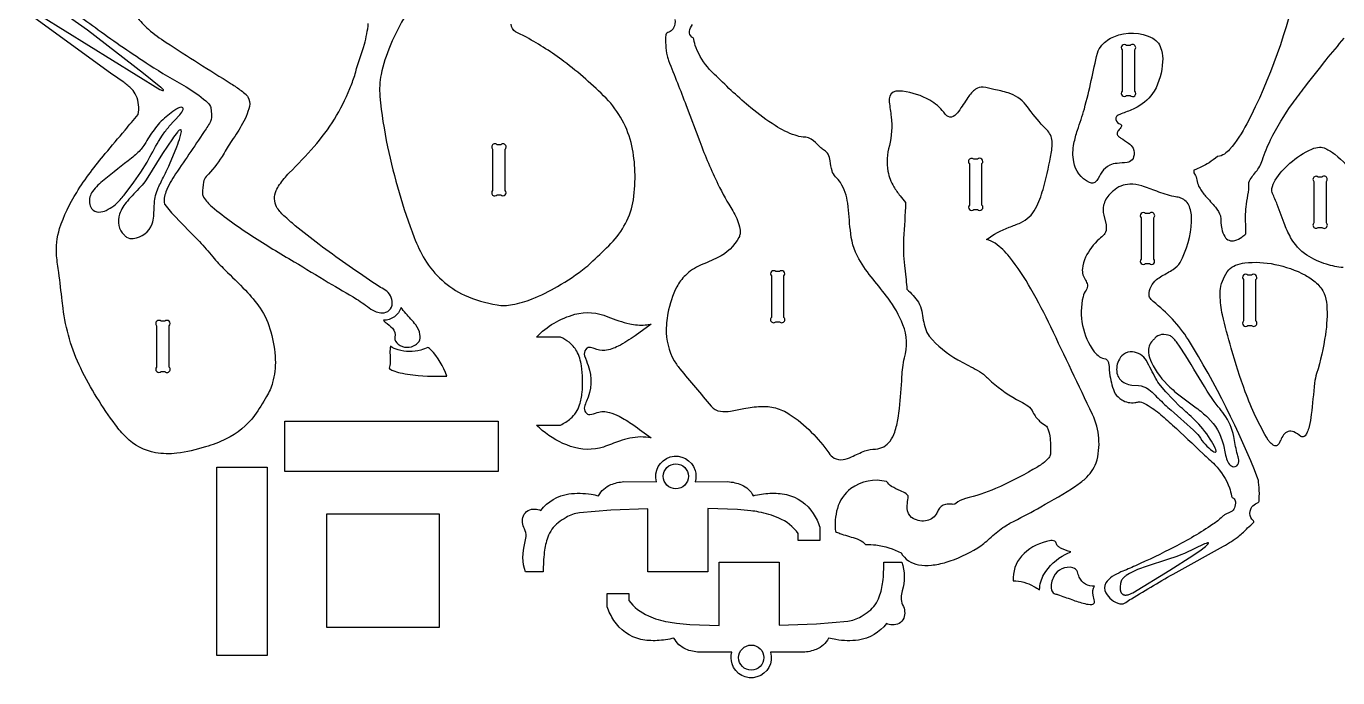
# Model space of a CAD drawing. Extents: x -766 to 1700, y -2202 to 332.
# Drawn here: x -654 to 599, y -2202 to -1580 of the extents above; entities that cross this region are included whole.
import ezdxf

# ---------------------------------------------------------------- set-up
doc = ezdxf.new("R2010")
doc.units = 0
doc.header["$MEASUREMENT"] = 0
doc.layers.get('0').update_dxf_attribs({"linetype": 'CONTINUOUS'})

msp = doc.modelspace()

# ---------------------------------------------------------------- linework, layer by layer
for points in [[(560.7, -1536.3, -0.06998), (512.1, -1673.3, -0.054587), (495.7, -1697.7, -0.060533), (490.9, -1702.1, -0.121482), (484.1, -1704.5, -0.017862), (476, -1710.4, -0.052111), (461.4, -1717.5, 0.084045), (461.6, -1720), (463.1, -1722.6, -0.07001), (464.7, -1728.4, 0.083688), (466.8, -1734, 0.054453), (472.8, -1742.4, -0.011189), (482.1, -1753, -0.080114), (487.1, -1761.3, 0.047416), (488.2, -1773.5, 0.07289), (491, -1781, 0.34604), (500.7, -1784.7, 0.088409), (507.4, -1781.4, 0.023316), (511.3, -1778.4, -0.012067), (511, -1759.7, -0.027321), (511.7, -1750, 0.002834), (513.7, -1738.4, 0.056011), (514, -1729.2, -0.071074), (520.9, -1719.2, 0.082801), (527, -1707.8, -0.039303), (534.8, -1688.6, -0.041317), (556, -1653.6, -0.01279), (567.6, -1638.1, -0.002575), (587.8, -1612.2, -0.004557), (605.2, -1591.5, 0.037227)], [(-629, -1553.3, -0.012383), (-585.4, -1583.3, 0.01223), (-536.5, -1616.9, 0.014301), (-501.4, -1637.9, -0.042411), (-482.4, -1651.4, -0.088325), (-478.2, -1656.6, -0.076044), (-477.7, -1658.5, -0.015369), (-477, -1665.1, -0.136441), (-479.1, -1672.9, -0.018535), (-482.3, -1678, -0.004199), (-511.5, -1721.1, 0.056207), (-520.6, -1738.3, 0.042412), (-522.3, -1744.2, 0.058848), (-522.1, -1749.7, 0.101927), (-521.8, -1750.4, 0.020438), (-511, -1762.8, 0.001728), (-488.7, -1785.7, -0.020685), (-475.9, -1800.3, 0.02085), (-464.4, -1812.7, -0.00626), (-444.6, -1832.3, -0.039956), (-430.7, -1849.2, -0.082891), (-420.4, -1872.1, -0.058029), (-416.1, -1898.5, -0.073607), (-418.7, -1920.5, -0.06477), (-424.5, -1933.7, -0.025886), (-435.9, -1951.8, -0.122847), (-463.2, -1974.3, -0.042927), (-482.9, -1981.9, -0.04576), (-510.2, -1988, -0.066833), (-530.5, -1987.5, -0.15539), (-558.7, -1972.5, -0.040173), (-568.8, -1960.9, -0.047028), (-602, -1906.8, -0.081292), (-618.9, -1849.3), (-619.8, -1842.5, 0.005529), (-623, -1815.4, -0.015685), (-625.1, -1799.3, -0.097684), (-622.2, -1773.4, -0.061349), (-605.9, -1738.7, -0.026208), (-592.8, -1719.6, -0.013982), (-578.6, -1701.7, -0.00225), (-559.7, -1679.3, 0.007118), (-547.3, -1664.3, 0.158315), (-549, -1646.4, 0.086471), (-553.3, -1640.1, 0.049518), (-561, -1633.6, -0.002364), (-572.2, -1625.9), (-654.1, -1566.3, -0.234918)], [(-287.5, -1563.4, 0.052119), (-306.3, -1598.7, 0.048738), (-315.1, -1626.1, 0.069553), (-316.2, -1647, 0.030199), (-308.8, -1695.1, 0.039197), (-283.5, -1781.8, 0.040842), (-273.3, -1802.8, 0.148619), (-235.2, -1837, 0.064931), (-204.3, -1846.3, 0.081587), (-189.6, -1846, 0.051308), (-170.8, -1840.5, 0.041327), (-146.4, -1828.6, 0.039479), (-119.4, -1810.3, 0.020029), (-112.6, -1804.1, 0.008735), (-95.4, -1787.6, 0.066326), (-81.5, -1768.6, 0.084353), (-74, -1745.7, 0.046386), (-72.5, -1718.8, 0.044458), (-75.4, -1694.3, 0.138648), (-100.1, -1648.8, 0.036036), (-140.3, -1613.7, 0.03862), (-176.2, -1590.6, -0.013076), (-186.5, -1585.3, -0.256246), (-190.8, -1578, -0.097939)], [(-548.7, -1570.7, 0.053471), (-537.3, -1582.9, 0.031193), (-520.5, -1595.4, 0.005735), (-458.2, -1634.9, -0.016271), (-448.8, -1641.5, -0.02397), (-444.1, -1645.3, -0.055798), (-442.4, -1647.4, -0.188357), (-440.8, -1656.6, -0.075838), (-448.6, -1675.2, -0.013639), (-458.9, -1691.2, 0.016874), (-467, -1704.5, -0.05711), (-482.2, -1723.5, 0.143129), (-484.6, -1728.9, 0.024664), (-485.8, -1739.7, 0.147362), (-484.7, -1743.3, 0.073921), (-476.6, -1752.5, 0.029468), (-438.4, -1780.3, 0.010233), (-398.1, -1805, -0.002494), (-365.5, -1824.8, -0.00755), (-338.5, -1840.7, -0.015708), (-324.7, -1850.2, 0.136557), (-314, -1853.9, 0.202531), (-307.3, -1851.4, 0.202531), (-304.4, -1844.7, 0.257056), (-311, -1832.1, -0.018466), (-322.8, -1824.8, -0.011831), (-374.3, -1788.6, -0.012523), (-397.1, -1770.6, -0.011359), (-407.9, -1761, -0.059781), (-415, -1752.7, -0.219913), (-415.2, -1737.1, -0.052083), (-412, -1731.3, -0.045968), (-402.8, -1720.2, 0.014814), (-379, -1695, 0.082566), (-344.9, -1639.6, 0.009935), (-340.2, -1627.1, 0.020498), (-338.4, -1620.3, 0.001991), (-331, -1597.3, 0.048804), (-327.3, -1577.3, 0.041593)], [(-34.3, -1573.5, -0.140348), (-35.6, -1581.6, -0.115718), (-38, -1584.4, -0.016804), (-42, -1586.6, 0.169919), (-43.1, -1588.1, 0.066528), (-41.8, -1608.3, 0.032101), (-40.5, -1612.7, -0.004185), (-23.6, -1655.6), (-10.5, -1690.2, 0.022577), (6.8, -1730.9, 0.024484), (21, -1756.4, -0.074094), (27.4, -1771.5, -0.078605), (27.9, -1778.3, -0.085388), (26.9, -1781.7, -0.157876), (6.8, -1801, -0.015027), (-9.9, -1808.3, 0.088726), (-24.3, -1818, 0.077435), (-32.5, -1829, 0.071898), (-41, -1854.1, 0.056234), (-42.6, -1872.9, 0.136048), (-32.9, -1903, 0.025751), (-29.7, -1907.2, -0.003037), (0.3, -1942.9, 0.185472), (9.2, -1947.9, 0.073927), (18.9, -1947.7, 0.013651), (31.6, -1945.2, -0.038402), (47.5, -1943.2, -0.065435), (61.8, -1944.6, -0.074086), (75, -1950.5, -0.057981), (96, -1967.8, -0.041948), (112.8, -1987.7, 0.096682), (117.7, -1992.5, 0.175819), (126.4, -1994, 0.069264), (134.5, -1991.4, -0.013037), (147.3, -1985.7, -0.098865), (157.4, -1983.9, 0.227542), (171.2, -1976.3, 0.073116), (175.7, -1967.7, 0.049065), (179, -1954.4, 0.014524), (180.2, -1945.2, 0.010672), (182.6, -1915.1, -0.035374), (185, -1896.9, 0.162658), (183.6, -1865.3, 0.071378), (169.3, -1839.8, 0.01417), (155, -1821.8, -0.039248), (141.4, -1802.3, -0.109259), (133.3, -1774.7, -0.001575), (130.8, -1749.2, 0.109601), (123.9, -1729.4, 0.058406), (119.1, -1723.8, -0.106958), (115.8, -1718.2, -0.051112), (114, -1708.6, 0.085943), (112.1, -1702.3, 0.137702), (108.6, -1698.8, -0.033512), (105.2, -1696.2, 0.015383), (98.1, -1689.5, 0.194987), (88.1, -1685.9, -0.062122), (80.5, -1684.2, -0.062368), (61.5, -1675, -0.032152), (38.2, -1658, -0.022879), (5.3, -1627.6, -0.008273), (-1.2, -1621.2, -0.088822), (-14.1, -1600.5, -0.053829), (-16.3, -1592.4, 0.220538), (-18.1, -1590.3, -0.271521), (-20.3, -1585.1, -0.178558), (-17.4, -1578.5, -0.118018)], [(604.2, -1810.6, -0.057275), (588.3, -1807.3, -0.071349), (569.5, -1798.8, -0.124192), (554, -1781.7, -0.041646), (547.8, -1768.1), (541.2, -1750.3, 0.018014), (536.6, -1739.9, -0.131984), (536.1, -1735.1, -0.094232), (539.3, -1727, -0.073047), (553.3, -1710.9, -0.082455), (574.4, -1697.3, -0.081448), (581.6, -1695.6, -0.11459), (587.3, -1696.8, -0.066452), (596.2, -1702.3, -0.086175), (615.8, -1724.1, -0.060101)]]:
    msp.add_lwpolyline(points, format="xyb")
for points in [[(-542, -1625.2), (-595.7, -1583.8), (-612.8, -1571.7), (-628.1, -1561.6, 0.027276), (-639.3, -1555.3, 0.025132), (-644.5, -1553.3, 0.246844), (-651.2, -1554.6, 0.338963), (-651.9, -1558.4, 0.098868), (-648.4, -1563.2, 0.047204), (-639.6, -1570.4), (-526.4, -1640.6, 0.053158), (-523.2, -1641.5, 0.332463), (-522.9, -1641.2, 0.203211), (-523.4, -1640.5, 0.037616), (-525.4, -1638.5)], [(389.4, -1679.7, 0.201448), (388.2, -1682.7, 0.182615), (389.6, -1685.2, 0.048163), (391.6, -1686.8, -0.017302), (399.1, -1691.8, -0.106652), (403.4, -1696.6, -0.208465), (403.9, -1704.8, -0.238412), (400.1, -1709.4, -0.071048), (397.7, -1710.1, -0.020422), (388.2, -1711, 0.086864), (381.1, -1712.8, 0.119227), (373.7, -1719.3, 0.008309), (368.8, -1727.4, -0.119266), (366.1, -1729.7, -0.195748), (361.7, -1729.2, -0.245914), (346.7, -1709.4, -0.096477), (347, -1692, -0.041475), (350.4, -1679.3, 0.007767), (356.9, -1658.8, 0.014412), (363.5, -1631.7, -0.001853), (369.4, -1605.7, -0.11905), (373.6, -1598.2, -0.116234), (385.2, -1590, -0.226367), (422.2, -1591.4, -0.206383), (430.6, -1603, -0.082071), (431.7, -1613.9, -0.112914), (423.7, -1642, -0.121606), (407.4, -1657.2, -0.029837), (402, -1659.9, -0.006524), (390.7, -1664.2, 0.099306), (387.7, -1666.2, 0.238744), (387.1, -1669, 0.267261), (391.4, -1673.6, -0.402861), (392.3, -1675.5, -0.090508)], [(393.1, -1602.6), (393.1, -1642.1, 1), (397.3, -1646.3), (400.8, -1646.3, 1), (405.1, -1642.1), (405.1, -1602.6, 1), (400.8, -1598.3), (397.3, -1598.3, 1)], [(186.1, -1748.5, -0.005192), (184.2, -1782.9, 0.040364), (184.9, -1808.5), (186.5, -1822.2, -0.013822), (187.3, -1831.3, -0.066446), (198.3, -1843.7, -0.095429), (201.5, -1852.3, 0.03458), (205, -1868.9, 0.087039), (208.7, -1876.2, 0.089503), (236, -1898.6, 0.007519), (252.6, -1907.5, -0.04621), (260.4, -1912.5, -0.011476), (268.1, -1919.6, 0.061893), (295.8, -1938.5, -0.031087), (303, -1942.8, -0.123813), (307.8, -1948.8, 0.080509), (314.2, -1957.4, 0.042425), (319.9, -1961.4, -0.14463), (321.5, -1963.1, -0.077169), (324.1, -1974, -0.053784), (324.4, -1988.8, -0.122168), (323, -1992.2, -0.062647), (317.1, -1997.7, -0.037068), (307.8, -2003.6, -0.024393), (272.1, -2021.7, -0.042734), (243.2, -2031.3, 0.116168), (234.1, -2036.1, -0.161787), (230.6, -2036.7, 0.064963), (224.1, -2036.9, 0.243564), (217.2, -2042.3, -0.042897), (215.3, -2046.3, -0.213048), (205.1, -2052.5, -0.205086), (191.7, -2049.2, -0.206603), (187.6, -2040.7, -0.035713), (187.6, -2037.9, -0.018705), (188.5, -2030.5, 0.104334), (188.4, -2028.6, 0.105457), (186.7, -2026.8, 0.067315), (181.1, -2023.8, -0.040494), (172.7, -2019.6, -0.100922), (168, -2015, 0.220634), (133.9, -2021.7, 0.165031), (120.9, -2040.7, 0.090437), (119, -2062.8, 0.037949), (123.3, -2064.5, 0.016013), (137.9, -2069.1, -0.085591), (145.2, -2072.7, -0.05419), (147.7, -2075.2, -0.0549), (157.8, -2075.6, -0.086619), (181.8, -2083.1, 0.220654), (198.4, -2094.5, 0.078704), (210.7, -2094.9, 0.050029), (224.9, -2092, 0.064092), (255, -2078.3, 0.047455), (266.3, -2069.4, -0.030573), (279.1, -2059, -0.031097), (289.9, -2052.7, 0.018267), (315.3, -2039.1, 0.017584), (348.6, -2019.2, 0.027586), (357.7, -2012.3, 0.12305), (368.2, -1997.1, 0.186256), (364.6, -1950.8, -0.000508), (324.9, -1867.3, 0.018696), (305.9, -1831, 0.035354), (285.3, -1800.3, 0.065465), (271.8, -1787.4, 0.096463), (263.4, -1783.9, -0.06976), (285.1, -1772, 0.011851), (295.9, -1767.8, 0.168725), (310.3, -1754.1, 0.051135), (317.4, -1735.9, 0.01948), (324.7, -1705.1, 0.039038), (326.2, -1691.4, 0.178475), (321.9, -1680, -0.034457), (306.1, -1661.8, 0.021962), (301, -1655, 0.137774), (284.1, -1643.7, 0.031602), (270.3, -1640.3, 0.00712), (260.3, -1638.2, 0.189697), (253, -1640.1, 0.082559), (245.6, -1648.1, -0.009705), (236.7, -1661.4, -0.099427), (231.6, -1666.2, -0.318624), (225.5, -1665.5, -0.072566), (222.5, -1662.2, 0.106226), (209.2, -1650.7, 0.093936), (183.3, -1642.1, 0.05247), (176.7, -1642.1, 0.333826), (170.5, -1649.4, 0.048223), (170.5, -1652.5, 0.00308), (172.4, -1666.5, -0.093037), (170.6, -1694, 0.111204), (169.2, -1718.6, 0.09018), (174.9, -1733.4, 0.033486), (180.8, -1742, 0.01282)], [(-560.6, -1741.3), (-551.3, -1729), (-544.6, -1719.5), (-538.7, -1709.9, -0.006566), (-527.7, -1690), (-524, -1684.2, -0.029747), (-517.4, -1675.6), (-507.2, -1664.6, 0.113674), (-504.3, -1659.5, 0.508441), (-506, -1657.4, 0.113243), (-510.6, -1659.2, 0.027645), (-513.9, -1661.4), (-520.5, -1666.5, 0.065161), (-532, -1678.9, 0.025705), (-541, -1692.9, -0.059302), (-548.4, -1701.6, -0.018791), (-553.5, -1706.2, 0.00429), (-579.8, -1726.7, 0.063168), (-590.8, -1737.9, 0.183138), (-593.7, -1748.8, 0.107723), (-591.7, -1754.1, 0.25072), (-584.6, -1757.5, 0.103439), (-577.7, -1755.9, 0.102437), (-564.3, -1745.7, 0.02386)], [(-558.3, -1781.4, 0.18774), (-551.9, -1782.8, 0.276516), (-533.7, -1768.8, 0.069667), (-532.3, -1761.5, 0.007557), (-531.7, -1749.1, -0.081884), (-528, -1734.5, -0.018454), (-522.3, -1722.9, 0.011487), (-517.3, -1712.2), (-510.2, -1695.1, 0.015783), (-507, -1685.7, 0.029377), (-505.9, -1680.6, 0.096755), (-506.1, -1679.1, 0.240402), (-506.6, -1678.8, 0.240402), (-507.1, -1678.9, 0.09196), (-509.7, -1681.3, 0.027685), (-514.5, -1687.5), (-523.9, -1701.7), (-539.4, -1726.8, -0.047236), (-544.9, -1733.5, 0.018186), (-557.5, -1747.1, 0.091777), (-564.9, -1759.5, 0.129461), (-565.7, -1770.5, 0.1538), (-560.6, -1779.4, 0.029444)], [(-208.5, -1697.5), (-208.5, -1737, 1), (-204.2, -1741.2), (-200.7, -1741.2, 1), (-196.5, -1737), (-196.5, -1697.5, 1), (-200.7, -1693.2), (-204.2, -1693.2, 1)], [(247.1, -1711.3), (247.1, -1750.8, 1), (251.3, -1755.1), (254.8, -1755.1, 1), (259.1, -1750.8), (259.1, -1711.3, 1), (254.8, -1707.1), (251.3, -1707.1, 1)], [(576.2, -1728.4), (576.2, -1767.9, 1), (580.4, -1772.2), (583.9, -1772.2, 1), (588.2, -1767.9), (588.2, -1728.4, 1), (583.9, -1724.2), (580.4, -1724.2, 1)], [(381.3, -1740.3, 0.137365), (375.3, -1751.1, 0.098613), (375.4, -1760.4), (377.6, -1769.8, -0.144331), (377.1, -1776.9, -0.06957), (375.8, -1779, -0.048331), (371.1, -1783.3, 0.093174), (358.1, -1800.6, 0.080864), (355, -1811.6, 0.172237), (358.1, -1822.6, -0.069705), (359.8, -1827, -0.221879), (358.5, -1832.1, 0.090477), (355.7, -1838.4, 0.222831), (366.4, -1891, 0.07692), (371.4, -1895.7, 0.069311), (377.1, -1897.9, -0.227253), (379.4, -1900, -0.076008), (380.2, -1902.8, 0.009059), (381.4, -1914, 0.057789), (386.2, -1931.1, 0.05479), (392.7, -1936.9, 0.180635), (405.1, -1939.5, 0.026573), (408.7, -1938.9, -0.137646), (414.3, -1940.3, -0.04216), (428.4, -1949.8, -0.018517), (441.2, -1961, -0.004389), (470.3, -1988.5, -0.016031), (481.5, -1998.9, -0.100155), (495.6, -2021.1, -0.032915), (497.4, -2028.8, 0.185182), (499.3, -2031, -0.251556), (501.2, -2034.3, -0.079899), (500.4, -2040.1, -0.185993), (496.9, -2044), (490.9, -2046.9, 0.059131), (488.5, -2048.7, -0.047038), (479.8, -2055.8, -0.033165), (442.7, -2077.6, -0.01283), (405.7, -2095.5, -0.009603), (391.9, -2101.4, 0.028891), (383.6, -2105.7, 0.104239), (377.5, -2111.9, 0.270856), (377.4, -2121.2, 0.213908), (390.9, -2131.8, 0.198089), (396.5, -2130.5, -0.023847), (401.8, -2127, -0.010081), (444.5, -2101.8), (490, -2076.7, 0.039102), (504.5, -2067.1, 0.027317), (512.9, -2059.3, 0.01784), (518.8, -2053.9, 0.285859), (518.9, -2053.1, 0.061407), (517, -2051, -0.224279), (515.4, -2043.4, -0.105896), (516.8, -2039.3, -0.133514), (521.7, -2035.8, 0.223868), (523.9, -2033.6, 0.11803), (524, -2032.2, 0.025275), (523.9, -2020.7), (523.2, -2015.7, 0.08295), (522.8, -2012.3, 0.045035), (456.3, -1879.5, 0.084456), (422.7, -1843.1, -0.114798), (419.3, -1838.8, -0.070697), (418.8, -1836.7, -0.234841), (425.9, -1822.1, -0.04252), (431, -1818.6, 0.007956), (441.8, -1812.3, 0.107084), (448.4, -1805.7, 0.109059), (459.4, -1766.6, 0.08219), (457.8, -1753.7, 0.198336), (450.6, -1744.8, 0.056768), (447.8, -1743.7, 0.014579), (442.5, -1742.8, -0.041079), (426, -1737.7, 0.020445), (411.7, -1732.5, 0.075262), (400.2, -1730.9, 0.172525), (384.6, -1737.2, 0.030369)], [(411.2, -1763.1), (411.2, -1802.6, 1), (415.4, -1806.8), (419, -1806.8, 1), (423.2, -1802.6), (423.2, -1763.1, 1), (419, -1758.8), (415.4, -1758.8, 1)], [(57.9, -1818.6), (57.9, -1858.2, 1), (62.1, -1862.4), (65.7, -1862.4, 1), (69.9, -1858.2), (69.9, -1818.6, 1), (65.7, -1814.4), (62.1, -1814.4, 1)], [(542.9, -1978.6, -0.198409), (540.4, -1980.8, -0.209662), (537.3, -1980.1, -0.048985), (533.6, -1976.8, -0.044552), (532.6, -1975.5, -0.046471), (510.7, -1929.3, -0.02168), (497.2, -1887.6, -0.01391), (488.9, -1855.7, -0.049436), (486.6, -1836.9, -0.02277), (486.9, -1830.8, -0.128545), (494.9, -1812.8, -0.128375), (501.4, -1808.3, -0.063428), (510.2, -1806.1, -0.079199), (538.8, -1807.5, -0.076106), (568.1, -1817.9, -0.04988), (578.7, -1825.4, -0.094371), (586.1, -1835.4, -0.085385), (588.5, -1846.3, -0.054876), (587.2, -1874.7, -0.041249), (578.8, -1911.7, 0.045548), (576.9, -1920.9, -0.003353), (573.7, -1951, -0.032609), (571.6, -1962.5, -0.024601), (569.9, -1967.9, -0.075077), (567.8, -1971.3, -0.349079), (563.8, -1971.8, 0.054701), (557, -1967.6, 0.374033), (547.2, -1970.5, 0.047324), (544.5, -1975.4, -0.021693)], [(508.9, -1822.1), (508.9, -1861.6, 1), (513.1, -1865.9), (516.6, -1865.9, 1), (520.9, -1861.6), (520.9, -1822.1, 1), (516.6, -1817.9), (513.1, -1817.9, 1)], [(-312.9, -1860.8, 0.092345), (-311, -1862.8, -0.045442), (-304.1, -1868.6, -0.239577), (-302, -1877.2, 0.265933), (-298.6, -1883.9, 0.310974), (-282.1, -1884.4, 0.092102), (-278.8, -1881.1, 0.193938), (-277.9, -1874.5, 0.125558), (-281.9, -1865.3, 0.018138), (-291.5, -1854.4, -0.03528), (-296, -1848.6, -0.344198)], [(-166.7, -1877, -0.13128), (-130, -1855.2, -0.164735), (-98.3, -1857.5, 0.042539), (-77.5, -1864.3, 0.067576), (-62.7, -1865.4, 0.031286), (-57.1, -1864.6), (-72.3, -1875.7, -0.034526), (-88.5, -1885.7, -0.087948), (-101.2, -1889.7, -0.130549), (-111.4, -1887.8, 0.068799), (-116.1, -1886.9, 0.250149), (-119.5, -1888.8, 0.265347), (-120.6, -1894.8, 0.009207), (-117.1, -1904.2, -0.197972), (-118.9, -1938.3, 0.017339), (-120.7, -1943.5, 0.239261), (-119.7, -1948.8, 0.308513), (-115.5, -1951, 0.063931), (-108.6, -1949, -0.150835), (-96.8, -1949, -0.052495), (-87.7, -1952.6, -0.027707), (-74.6, -1960.6, -0.006095), (-57.1, -1973.3, 0.106948), (-77.4, -1973.7, 0.029634), (-87.3, -1976.4, 0.009975), (-102.5, -1982, -0.161924), (-134, -1981.4, -0.095585), (-161, -1966.1, -0.02086), (-166.5, -1961, -0.001534), (-143.5, -1961, 0.055758), (-134, -1954.8, 0.140714), (-125.4, -1941.7, 0.056474), (-123, -1929.8, 0.056712), (-123.6, -1904.5, 0.085731), (-128.1, -1890.4, 0.1003), (-135.5, -1881.9, 0.04357), (-143.5, -1877)], [(-529.5, -1866.1), (-529.5, -1905.7, 1), (-525.2, -1909.9), (-521.7, -1909.9, 1), (-517.5, -1905.7), (-517.5, -1866.1, 1), (-521.7, -1861.9), (-525.2, -1861.9, 1)], [(422.2, -1880.3, 0.235958), (418.2, -1891.8, 0.083541), (421.1, -1901.2, 0.093093), (438.6, -1924.8, 0.018265), (444.7, -1930.1), (451, -1935), (463.8, -1944.5, -0.026097), (474.8, -1953.8, -0.142852), (489.7, -1979.8, 0.015115), (492.7, -1993.3, 0.119757), (495.7, -1998.8, 0.159155), (499.4, -2000.8, 0.388891), (504.1, -1997.3, 0.134739), (504, -1991.4, 0.014104), (502.7, -1987.2, -0.019506), (499.6, -1971.8, 0.100918), (490.5, -1950.8, 0.016972), (484.7, -1943.6, -0.01824), (480.8, -1938.4), (474.3, -1928.5, 0.001829), (453.9, -1894.9), (447.8, -1885.6, 0.045371), (441.5, -1877.7, 0.051541), (439.1, -1875.9, 0.132333), (430.7, -1874.6, 0.169739), (424.3, -1878.1, 0.01339)], [(-306.1, -1885.7, 0.045112), (-306.6, -1892, -0.014033), (-306.3, -1901.2, -0.102639), (-307.4, -1906.8, 0.095299), (-303.7, -1909, 0.034301), (-296.8, -1911.1, 0.017894), (-287.4, -1912.7), (-279.5, -1913.6), (-270.8, -1914.2), (-261.7, -1914.4), (-252.3, -1914.2, 0.108204), (-267.6, -1889.1, 0.029236), (-270.3, -1886.8, -0.07415), (-277.1, -1889.4, -0.13248), (-298.8, -1889.3, -0.079542)], [(394.2, -1893.5, 0.139128), (389.5, -1899.7, 0.182858), (388.5, -1913, 0.214725), (396, -1921, 0.085602), (402.4, -1922.8), (408.6, -1923.2, -0.145048), (418.5, -1927, -0.045237), (424.5, -1932.4, 0.017214), (436.7, -1944.1, -0.005358), (461.1, -1965.9, -0.038898), (466.5, -1971.6, 0.097392), (479.5, -1985.9, 0.094362), (481.9, -1987, 0.548858), (482.8, -1985.8, 0.074103), (481.9, -1983.1, 0.047071), (477.2, -1974.4, 0.053381), (462.1, -1955.9, 0.005933), (448.9, -1943.8), (441.3, -1936.3), (434.9, -1929.4), (429.6, -1923.3, -0.046173), (425.1, -1916.4, 0.008622), (416.2, -1899.5, 0.241275), (402.8, -1891, 0.169129)], [(-60.2, -2040.9), (-95.6, -2042.4), (-125.5, -2044.9, 0.102483), (-138.3, -2049.3, 0.030798), (-145.9, -2054.3, 0.139465), (-155.8, -2068.2, 0.060495), (-159.1, -2082.4, 0.031206), (-160.1, -2101.3), (-177.1, -2101.3, -0.156951), (-177.6, -2073.8, 0.035578), (-176.5, -2067.5, 0.137117), (-178, -2060.3, -0.223674), (-179, -2047.8, -0.331303), (-168, -2041.3, -0.077138), (-162.5, -2042.6, -0.196319), (-135.7, -2026.8, -0.079419), (-114.3, -2027.2, -0.019512), (-107.2, -2028.6, -0.181611), (-95.5, -2017.9, -0.078015), (-83, -2015.1), (-51.8, -2015.2, -0.41005), (-38.8, -1991.5, -0.41005), (-15, -2004.3, -0.144543), (-14.9, -2015.2), (16.2, -2015.1, -0.081979), (29.3, -2018.1, -0.173708), (40.5, -2028.6, -0.044695), (56.5, -2026.2, -0.060734), (72.2, -2027.4, -0.194036), (97.9, -2045.5, -0.061207), (104.3, -2058.6), (104.3, -2071.3), (83.6, -2071.3), (83.6, -2064.6, 0.131695), (64.9, -2049.9, 0.059214), (45.9, -2044.1, 0.014861), (38.2, -2042.9), (25.5, -2041.6), (-2.8, -2040.6), (-2.8, -2101.3), (-60.2, -2101.3)], [(-45.4, -2010, -0.414214), (-33.4, -1998, -0.414214), (-21.4, -2010, -0.414214), (-33.4, -2022, -0.414214)], [(343.9, -2082.2, -0.043883), (334.2, -2078.5, -0.052811), (331.5, -2076.6, -0.1331), (330.1, -2073.9, 0.345349), (326.3, -2071.4, 0.068922), (320.8, -2072.2, 0.14651), (296.9, -2086.3, 0.199328), (288.9, -2109.8, -0.126383), (308.6, -2115.1, -0.026389), (314.2, -2118.5, -0.13535), (318.3, -2103.8, -0.137086), (338.7, -2084.6, -0.025124)], [(65.4, -2152.3), (100.9, -2150.8), (130.8, -2148.3, 0.102483), (143.5, -2143.9, 0.030798), (151.1, -2138.9, 0.139462), (161, -2125, 0.060495), (164.4, -2110.8, 0.031206), (165.3, -2091.9), (182.4, -2091.9, -0.156951), (182.9, -2119.4, 0.035578), (181.8, -2125.7, 0.137117), (183.3, -2132.9, -0.223674), (184.3, -2145.4, -0.331303), (173.3, -2151.9, -0.077105), (167.8, -2150.6, -0.196315), (141, -2166.4, -0.079419), (119.6, -2166, -0.019512), (112.5, -2164.6, -0.181611), (100.8, -2175.3, -0.078015), (88.2, -2178.1), (57.1, -2178.1, -0.410051), (44.1, -2201.7, -0.410051), (20.3, -2189, -0.144527), (20.1, -2178.1), (-11, -2178.1, -0.081973), (-24, -2175.1, -0.173707), (-35.2, -2164.6, -0.044693), (-51.3, -2167, -0.060736), (-66.9, -2165.8, -0.194036), (-92.6, -2147.7, -0.061197), (-99, -2134.6), (-99, -2121.9), (-78.3, -2121.9), (-78.3, -2128.6, 0.13169), (-59.7, -2143.3, 0.059214), (-40.7, -2149.1, 0.014861), (-32.9, -2150.3), (-20.2, -2151.7), (8.1, -2152.6), (8.1, -2091.9), (65.4, -2091.9)], [(366.6, -2114.9, -0.330046), (352.1, -2106.3, -0.048862), (350.3, -2101.1, 0.232262), (346, -2097.4, 0.352978), (327.7, -2105.7, 0.1721), (325.5, -2118.4, 0.201612), (327.9, -2122.1, 0.11365), (329.5, -2122.5, -0.02897), (331.4, -2123, -0.010854), (344.9, -2127.8, 0.022063), (357.2, -2131.6, 0.076753), (364.1, -2132.3, 0.294353), (366.5, -2130.4, 0.116863), (366.5, -2129.3, 0.008899), (365.2, -2123.6, -0.186082)], [(50.6, -2183.2, -0.414214), (38.6, -2195.2, -0.414214), (26.6, -2183.2, -0.414214), (38.6, -2171.2, -0.414214)]]:
    msp.add_lwpolyline(points, format="xyb", close=True)
for points in [[(-407.1, -1957.3), (-203.1, -1957.3), (-203.1, -2005.3), (-407.1, -2005.3)], [(-472, -2181.2), (-472, -2001.2), (-424, -2001.2), (-424, -2181.2)], [(-259.1, -2046.1), (-367.1, -2046.1), (-367.1, -2154.1), (-259.1, -2154.1)], [(452.5, -2083.7), (449.2, -2085.1), (445.3, -2086.5), (436.4, -2089.4), (416.9, -2095.7), (407.8, -2099.1), (403.7, -2100.9), (401.8, -2101.9), (400, -2102.8), (398.4, -2103.8), (396.9, -2104.8), (396.2, -2105.3), (395.6, -2105.8), (395, -2106.3), (394.4, -2106.9), (393.9, -2107.4), (393.4, -2107.9), (393, -2108.5), (392.7, -2109), (392.5, -2109.3), (392.3, -2109.6), (392.2, -2109.9), (392.1, -2110.1), (392, -2110.4), (391.9, -2110.7), (391.8, -2111), (391.7, -2111.3), (391.5, -2112.4), (391.3, -2113.5), (391.2, -2114.5), (391.1, -2115.4), (391, -2116.3), (391, -2117.2), (391.1, -2118), (391.2, -2118.7), (391.3, -2119), (391.3, -2119.4), (391.4, -2119.7), (391.5, -2120), (391.6, -2120.3), (391.7, -2120.5), (391.9, -2120.8), (392, -2121.1), (392.1, -2121.3), (392.3, -2121.5), (392.4, -2121.7), (392.6, -2121.9), (392.8, -2122.1), (393, -2122.3), (393.2, -2122.4), (393.4, -2122.6), (393.6, -2122.7), (393.8, -2122.8), (394, -2123), (394.2, -2123.1), (394.5, -2123.1), (394.7, -2123.2), (395, -2123.3), (395.2, -2123.3), (395.5, -2123.4), (395.8, -2123.4), (396, -2123.4), (396.3, -2123.4), (396.6, -2123.4), (396.9, -2123.4), (397.5, -2123.3), (398.2, -2123.2), (398.8, -2123.1), (399.5, -2122.9), (400.2, -2122.6), (400.9, -2122.4), (401.6, -2122), (402.3, -2121.7), (403.1, -2121.3), (438.5, -2099.7), (460.4, -2085.7), (468.6, -2080.1), (471.4, -2078), (472.5, -2077.1), (473.3, -2076.4), (474.4, -2075.3), (474.8, -2074.8), (475.1, -2074.4), (475.3, -2074.3), (475.3, -2074.1), (475.4, -2074.1), (475.4, -2074), (475.4, -2073.9), (475.4, -2073.9), (475.5, -2073.9), (475.5, -2073.9), (475.5, -2073.8), (475.5, -2073.8), (475.5, -2073.8), (475.5, -2073.8), (475.5, -2073.8), (475.5, -2073.7), (475.5, -2073.7), (475.5, -2073.7), (475.5, -2073.7), (475.5, -2073.7), (475.5, -2073.7), (475.5, -2073.7), (475.5, -2073.7), (475.5, -2073.7), (475.5, -2073.7), (475.5, -2073.7), (475.5, -2073.7), (475.5, -2073.6), (475.4, -2073.6), (475.4, -2073.6), (475.4, -2073.6), (475.4, -2073.6), (475.4, -2073.6), (475.4, -2073.6), (475.4, -2073.6), (475.4, -2073.6), (475.4, -2073.6), (475.4, -2073.6), (475.4, -2073.6), (475.4, -2073.6), (475.4, -2073.6), (475.4, -2073.6), (475.3, -2073.6), (475.3, -2073.6), (475.3, -2073.6), (475.3, -2073.5), (475.3, -2073.5), (475.2, -2073.5), (475.2, -2073.5), (475.2, -2073.5), (475.1, -2073.5), (475.1, -2073.5), (475, -2073.5), (474.9, -2073.5), (474.8, -2073.6), (474.7, -2073.6), (474.5, -2073.6), (474.3, -2073.7), (473.8, -2073.9), (473.2, -2074.1), (471.8, -2074.6)]]:
    msp.add_lwpolyline(points, close=True)

doc.saveas('drawing.dxf')
